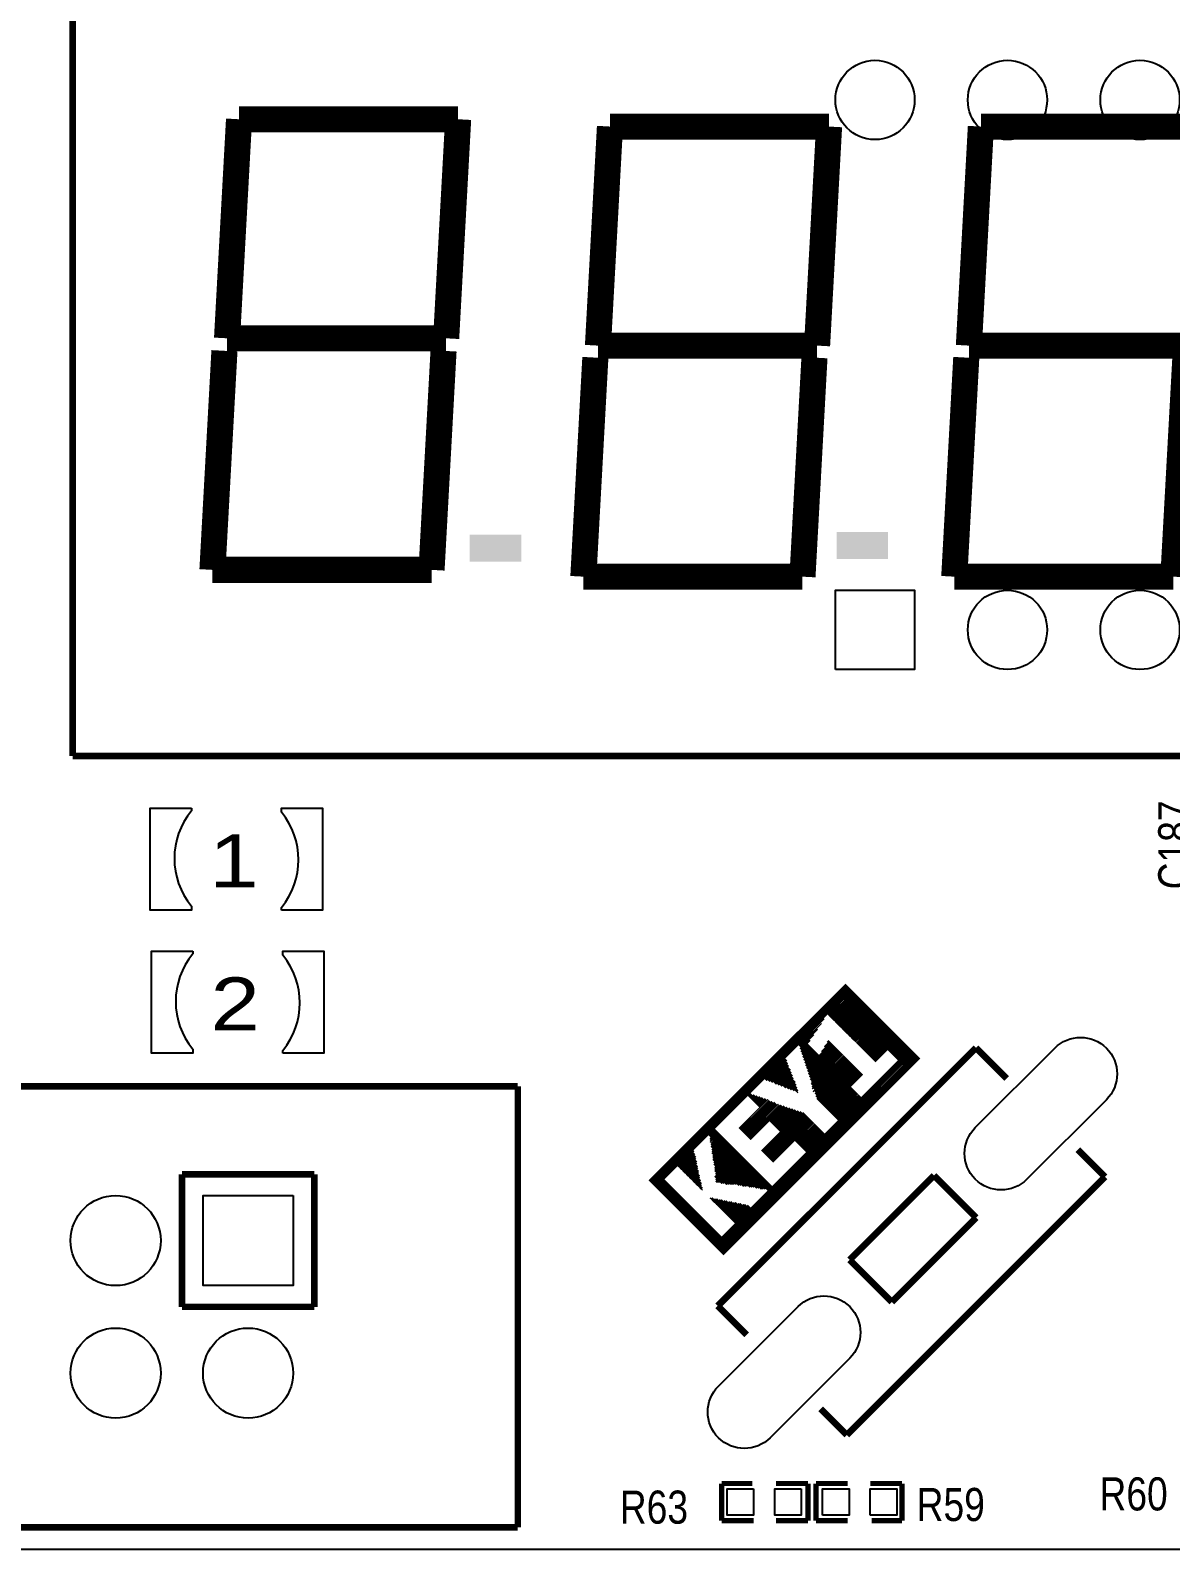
# Model space of a CAD drawing. Extents: x -16 to 114, y 9 to 99.
# Drawn here: x 54.89 to 76.75, y 9.2 to 38.33 of the extents above; entities that cross this region are included whole.
import ezdxf

# ---------------------------------------------------------------- set-up
doc = ezdxf.new("R2010")
doc.units = 0
for name, color, linetype in [('BG_OUTLINE', 3, 'CONTINUOUS'), ('BG_SILKSCREEN_TOP', 2, 'CONTINUOUS'), ('MA_PEN3', 5, 'CONTINUOUS'), ('PG_SILKSCREEN_TOP', 6, 'CONTINUOUS'), ('PIN_TOP', 7, 'CONTINUOUS'), ('RD_SILKSCREEN_TOP', 8, 'CONTINUOUS')]:
    doc.layers.add(name, color=color, linetype=linetype)

msp = doc.modelspace()

# ---------------------------------------------------------------- linework, layer by layer
at = {"layer": 'BG_OUTLINE'}
msp.add_lwpolyline([(-13.134086, 99.189794), (110.731046, 99.189794, -0.414215), (113.79708, 96.12376), (113.799874, 12.17676), (113.79708, 12.263374, -0.41422), (110.731046, 9.19734), (-13.22832, 9.19734), (-13.12672, 9.20496, -0.414214), (-16.192754, 12.270994), (-16.20012, 96.12376, -0.414215)], format="xyb", close=True, dxfattribs=at)
at = {"layer": 'BG_SILKSCREEN_TOP'}
for points in [[(57.980072, 23.41372), (57.980072, 23.36165, 0.356579), (57.980072, 21.53539), (57.980072, 21.45792), (57.192672, 21.45792), (57.192672, 23.41372)], [(59.707272, 21.45792), (59.707272, 21.50999, 0.356579), (59.707272, 23.33625), (59.707272, 23.41372), (60.494672, 23.41372), (60.494672, 21.45792)], [(58.005472, 20.67052), (58.005472, 20.61845, 0.35658), (58.005472, 18.79219), (58.005472, 18.71472), (57.218072, 18.71472), (57.218072, 20.67052)], [(59.732672, 18.71472), (59.732672, 18.76679, 0.356575), (59.732672, 20.59305), (59.732672, 20.67052), (60.520072, 20.67052), (60.520072, 18.71472)]]:
    msp.add_lwpolyline(points, format="xyb", close=True, dxfattribs=at)
at = {"layer": 'MA_PEN3', "const_width": 0.0254}
for points in [[(66.75374, 16.268192), (70.525386, 20.039838)], [(66.771774, 16.250158), (70.54342, 20.021804)], [(66.789554, 16.232124), (70.561454, 20.004024)], [(66.807588, 16.214344), (70.579234, 19.98599)], [(66.825622, 16.19631), (70.597268, 19.967956)], [(66.843402, 16.178276), (70.615302, 19.949922)], [(66.861436, 16.160496), (70.633082, 19.932142)], [(70.184264, 19.447256), (70.651116, 19.914108)], [(70.202044, 19.429222), (70.66915, 19.896074)], [(70.220078, 19.411188), (70.687184, 19.878294)], [(70.238112, 19.393154), (70.704964, 19.86026)], [(70.255892, 19.375374), (70.722998, 19.842226)], [(70.273926, 19.35734), (70.741032, 19.824446)], [(70.29196, 19.339306), (70.758812, 19.806412)], [(70.309994, 19.321526), (70.776846, 19.788378)], [(70.327774, 19.303492), (70.79488, 19.770344)], [(70.345808, 19.285458), (70.81266, 19.752564)], [(70.363842, 19.267424), (70.830694, 19.73453)], [(70.381622, 19.249644), (70.848728, 19.716496)], [(70.399656, 19.23161), (70.866762, 19.698716)], [(70.41769, 19.213576), (70.884542, 19.680682)], [(70.435724, 19.195796), (70.902576, 19.662648)], [(70.453504, 19.177762), (70.92061, 19.644614)], [(70.471538, 19.159728), (70.93839, 19.626834)], [(70.489572, 19.141694), (70.956424, 19.6088)], [(70.507352, 19.123914), (70.974458, 19.590766)], [(70.525386, 19.10588), (70.992492, 19.572986)], [(70.54342, 19.087846), (71.010272, 19.554952)], [(70.561454, 19.070066), (71.028306, 19.536918)], [(70.579234, 19.052032), (71.04634, 19.518884)], [(66.87947, 16.142462), (70.112382, 19.375374)], [(69.627496, 18.85442), (70.058534, 19.285458)], [(70.597268, 19.033998), (71.06412, 19.501104)], [(70.615302, 19.016218), (71.082154, 19.48307)], [(70.633082, 18.998184), (71.100188, 19.465036)], [(70.651116, 18.98015), (71.118222, 19.447256)], [(70.66915, 18.962116), (71.136002, 19.429222)], [(70.687184, 18.944336), (71.154036, 19.411188)], [(70.704964, 18.926302), (71.17207, 19.393154)], [(70.722998, 18.908268), (71.18985, 19.375374)], [(70.741032, 18.890488), (71.207884, 19.35734)], [(70.758812, 18.872454), (71.225918, 19.339306)], [(70.776846, 18.85442), (71.243952, 19.321526)], [(70.79488, 18.836386), (71.261732, 19.303492)], [(70.81266, 18.818606), (71.279766, 19.285458)], [(70.830694, 18.800572), (71.2978, 19.267424)], [(70.848728, 18.782538), (71.31558, 19.249644)], [(70.866762, 18.764758), (71.333614, 19.23161)], [(70.884542, 18.746724), (71.351648, 19.213576)], [(69.645276, 18.836386), (69.986652, 19.177762)], [(69.645276, 18.800572), (69.91477, 19.070066)], [(69.66331, 18.782538), (69.842888, 18.962116)], [(70.058534, 18.746724), (70.238112, 18.926302)], [(70.112382, 18.836386), (70.220078, 18.944336)], [(70.16623, 18.926302), (70.202044, 18.962116)], [(70.902576, 18.72869), (71.369682, 19.195796)], [(70.92061, 18.710656), (71.387462, 19.177762)], [(70.93839, 18.692876), (71.405496, 19.159728)], [(70.956424, 18.674842), (71.42353, 19.141694)], [(70.974458, 18.656808), (71.44131, 19.123914)], [(70.992492, 18.639028), (71.459344, 19.10588)], [(71.010272, 18.620994), (71.477378, 19.087846)], [(71.028306, 18.60296), (71.495158, 19.070066)], [(71.04634, 18.584926), (71.513192, 19.052032)], [(71.06412, 18.567146), (71.531226, 19.033998)], [(71.082154, 18.549112), (71.54926, 19.016218)], [(71.333614, 18.764758), (71.56704, 18.998184)], [(71.351648, 18.746724), (71.585074, 18.98015)], [(71.369682, 18.72869), (71.603108, 18.962116)], [(71.387462, 18.710656), (71.620888, 18.944336)], [(71.405496, 18.692876), (71.638922, 18.926302)], [(67.993006, 15.028926), (71.764652, 18.800572)], [(68.01104, 15.010892), (71.782686, 18.782538)], [(68.02882, 14.992858), (71.80072, 18.764758)], [(68.046854, 14.975078), (71.8185, 18.746724)], [(68.064888, 14.957044), (71.836534, 18.72869)], [(68.082668, 14.93901), (71.854568, 18.710656)], [(68.100702, 14.920976), (71.872348, 18.692876)], [(68.118736, 14.903196), (71.890382, 18.674842)], [(68.13677, 14.885162), (71.908416, 18.656808)], [(68.15455, 14.867128), (71.92645, 18.639028)], [(69.66331, 18.746724), (69.807074, 18.890488)], [(69.681344, 18.72869), (69.824854, 18.872454)], [(69.681344, 18.692876), (69.842888, 18.85442)], [(69.699124, 18.674842), (69.860922, 18.836386)], [(69.699124, 18.639028), (69.878956, 18.818606)], [(69.717158, 18.620994), (69.896736, 18.800572)], [(69.717158, 18.584926), (69.91477, 18.782538)], [(69.735192, 18.567146), (69.932804, 18.764758)], [(69.735192, 18.531078), (69.950584, 18.746724)], [(69.753226, 18.513298), (69.968618, 18.72869)], [(69.753226, 18.47723), (69.986652, 18.710656)], [(69.771006, 18.423382), (70.255892, 18.908268)], [(69.771006, 18.459196), (70.004686, 18.692876)], [(69.78904, 18.405348), (70.273926, 18.890488)], [(69.78904, 18.369534), (70.29196, 18.872454)], [(69.807074, 18.3515), (70.309994, 18.85442)], [(69.807074, 18.315686), (70.327774, 18.836386)], [(69.824854, 18.297652), (70.345808, 18.818606)], [(69.824854, 18.261838), (70.363842, 18.800572)], [(69.842888, 18.243804), (70.381622, 18.782538)], [(69.842888, 18.20799), (70.399656, 18.764758)], [(69.860922, 18.189956), (70.41769, 18.746724)], [(69.860922, 18.153888), (70.435724, 18.72869)], [(69.860922, 18.118074), (70.453504, 18.710656)], [(69.878956, 18.10004), (70.471538, 18.692876)], [(69.878956, 18.064226), (70.489572, 18.674842)], [(69.878956, 18.028158), (70.507352, 18.656808)], [(69.91477, 18.028158), (70.525386, 18.639028)], [(71.42353, 18.674842), (71.656956, 18.908268)], [(71.44131, 18.656808), (71.67499, 18.890488)], [(71.459344, 18.639028), (71.69277, 18.872454)], [(71.477378, 18.620994), (71.710804, 18.85442)], [(71.495158, 18.60296), (71.728838, 18.836386)], [(71.513192, 18.584926), (71.746618, 18.818606)], [(68.172584, 14.849348), (71.94423, 18.620994)], [(68.980812, 18.20799), (69.376036, 18.60296)], [(68.998846, 18.189956), (69.393816, 18.584926)], [(69.03466, 18.189956), (69.393816, 18.549112)], [(69.052694, 18.171922), (69.41185, 18.531078)], [(69.088508, 18.171922), (69.41185, 18.495264)], [(69.106542, 18.153888), (69.429884, 18.47723)], [(69.142356, 18.153888), (69.429884, 18.441416)], [(69.16039, 18.136108), (69.447664, 18.423382)], [(69.178424, 18.118074), (69.465698, 18.405348)], [(69.214238, 18.118074), (69.465698, 18.369534)], [(69.232272, 18.10004), (69.483732, 18.3515)], [(69.896736, 17.97431), (70.54342, 18.620994)], [(69.932804, 17.97431), (70.561454, 18.60296)], [(69.932804, 17.938496), (70.579234, 18.584926)], [(69.950584, 17.920462), (70.597268, 18.567146)], [(69.950584, 17.884648), (70.615302, 18.549112)], [(69.968618, 17.866614), (70.633082, 18.531078)], [(69.968618, 17.8308), (70.651116, 18.513298)], [(69.986652, 17.812766), (70.66915, 18.495264)], [(70.004686, 17.794732), (70.687184, 18.47723)], [(70.022466, 17.776698), (70.704964, 18.459196)], [(70.0405, 17.758918), (70.722998, 18.441416)], [(70.058534, 17.740884), (70.741032, 18.423382)], [(70.076314, 17.72285), (70.758812, 18.405348)], [(70.094348, 17.70507), (70.776846, 18.387568)], [(70.112382, 17.687036), (70.79488, 18.369534)], [(70.130162, 17.669002), (70.81266, 18.3515)], [(69.268086, 18.10004), (69.483732, 18.315686)], [(69.28612, 18.08226), (69.501766, 18.297652)], [(69.322188, 18.08226), (69.501766, 18.261838)], [(69.339968, 18.064226), (69.519546, 18.243804)], [(69.358002, 18.046192), (69.519546, 18.20799)], [(69.393816, 18.046192), (69.53758, 18.189956)], [(69.41185, 18.028158), (69.555614, 18.171922)], [(69.447664, 18.028158), (69.555614, 18.136108)], [(69.465698, 18.010378), (69.573394, 18.118074)], [(69.501766, 18.010378), (69.573394, 18.08226)], [(69.519546, 17.992344), (69.591428, 18.064226)], [(70.148196, 17.651222), (70.830694, 18.33372)], [(70.16623, 17.633188), (70.848728, 18.315686)], [(70.184264, 17.615154), (70.633082, 18.064226)], [(68.477892, 17.274032), (69.03466, 17.8308)], [(68.495926, 17.255998), (69.052694, 17.812766)], [(68.51396, 17.237964), (69.070728, 17.794732)], [(68.53174, 17.21993), (69.106542, 17.794732)], [(68.549774, 17.20215), (69.124576, 17.776698)], [(68.567808, 17.184116), (69.16039, 17.776698)], [(68.585588, 17.166082), (69.178424, 17.758918)], [(68.65747, 17.884648), (68.711318, 17.938496)], [(68.675504, 17.866614), (68.729352, 17.920462)], [(68.693538, 17.84858), (68.765166, 17.920462)], [(68.711318, 17.8308), (68.7832, 17.902428)], [(68.729352, 17.812766), (68.819268, 17.902428)], [(68.747386, 17.794732), (68.837048, 17.884648)], [(68.765166, 17.776698), (68.873116, 17.884648)], [(68.7832, 17.758918), (68.890896, 17.866614)], [(68.801234, 17.740884), (68.926964, 17.866614)], [(68.819268, 17.72285), (68.944998, 17.84858)], [(68.837048, 17.70507), (68.980812, 17.84858)], [(68.855082, 17.687036), (68.998846, 17.8308)], [(69.555614, 17.992344), (69.591428, 18.028158)], [(69.573394, 17.97431), (69.609462, 18.010378)], [(69.591428, 17.95653), (69.609462, 17.97431)], [(70.202044, 17.59712), (70.651116, 18.046192)], [(70.220078, 17.57934), (70.66915, 18.028158)], [(70.238112, 17.561306), (70.687184, 18.010378)], [(70.255892, 17.543272), (70.704964, 17.992344)], [(70.273926, 17.525492), (70.722998, 17.97431)], [(70.29196, 17.507458), (70.741032, 17.95653)], [(70.309994, 17.489424), (70.758812, 17.938496)], [(70.327774, 17.47139), (70.776846, 17.920462)], [(70.345808, 17.45361), (70.79488, 17.902428)], [(70.363842, 17.435576), (70.81266, 17.884648)], [(68.603622, 17.148302), (69.196458, 17.740884)], [(68.621656, 17.130268), (69.232272, 17.740884)], [(68.63969, 17.112234), (69.250306, 17.72285)], [(68.65747, 17.0942), (69.28612, 17.72285)], [(68.675504, 17.07642), (69.304154, 17.70507)], [(68.693538, 17.058386), (69.339968, 17.70507)], [(68.90893, 16.842994), (69.66331, 17.59712)], [(68.926964, 16.82496), (69.681344, 17.57934)], [(68.944998, 16.806926), (69.717158, 17.57934)], [(68.962778, 16.788892), (69.735192, 17.561306)], [(68.980812, 16.771112), (69.753226, 17.543272)], [(68.998846, 16.753078), (69.771006, 17.525492)], [(69.016626, 16.735044), (69.78904, 17.507458)], [(69.03466, 16.717264), (69.807074, 17.489424)], [(69.052694, 16.69923), (69.824854, 17.47139)], [(69.070728, 17.399762), (69.358002, 17.687036)], [(69.088508, 17.381728), (69.393816, 17.687036)], [(69.106542, 17.363694), (69.41185, 17.669002)], [(69.124576, 17.34566), (69.447664, 17.669002)], [(69.142356, 17.32788), (69.465698, 17.651222)], [(69.16039, 17.309846), (69.501766, 17.651222)], [(69.178424, 17.291812), (69.519546, 17.633188)], [(69.196458, 17.274032), (69.555614, 17.633188)], [(69.214238, 17.255998), (69.573394, 17.615154)], [(69.232272, 17.237964), (69.609462, 17.615154)], [(69.250306, 17.21993), (69.627496, 17.59712)], [(67.90309, 17.130268), (68.02882, 17.255998)], [(67.921124, 17.112234), (68.046854, 17.237964)], [(67.921124, 17.07642), (68.064888, 17.21993)], [(67.921124, 17.040352), (68.082668, 17.20215)], [(67.921124, 17.004538), (68.100702, 17.184116)], [(69.070728, 16.681196), (69.842888, 17.45361)], [(69.088508, 16.663162), (69.860922, 17.435576)], [(69.106542, 16.645382), (69.878956, 17.417542)], [(69.124576, 16.627348), (69.896736, 17.399762)], [(69.555614, 17.022572), (69.91477, 17.381728)], [(69.573394, 17.004538), (69.932804, 17.363694)], [(69.591428, 16.986504), (69.950584, 17.34566)], [(69.609462, 16.968724), (69.968618, 17.32788)], [(69.627496, 16.95069), (69.986652, 17.309846)], [(69.645276, 16.932656), (70.004686, 17.291812)], [(69.66331, 16.914622), (70.022466, 17.274032)], [(69.681344, 16.896842), (70.0405, 17.255998)], [(69.699124, 16.878808), (70.058534, 17.237964)], [(69.717158, 16.860774), (70.076314, 17.21993)], [(69.735192, 16.842994), (70.094348, 17.20215)], [(69.753226, 16.82496), (70.112382, 17.184116)], [(67.939158, 16.986504), (68.118736, 17.166082)], [(67.939158, 16.95069), (68.13677, 17.148302)], [(67.939158, 16.914622), (68.15455, 17.130268)], [(67.956938, 16.896842), (68.172584, 17.112234)], [(67.956938, 16.860774), (68.190618, 17.0942)], [(67.956938, 16.82496), (68.208398, 17.07642)], [(67.956938, 16.788892), (68.226432, 17.058386)], [(67.974972, 16.771112), (68.244466, 17.040352)], [(67.974972, 16.735044), (68.2625, 17.022572)], [(67.974972, 16.69923), (68.28028, 17.004538)], [(67.974972, 16.663162), (68.298314, 16.986504)], [(67.993006, 16.645382), (68.316348, 16.968724)], [(67.993006, 16.609314), (68.334128, 16.95069)], [(67.993006, 16.5735), (68.352162, 16.932656)], [(68.01104, 16.555466), (68.370196, 16.914622)], [(68.01104, 16.519652), (68.38823, 16.896842)], [(67.310508, 16.537432), (67.615816, 16.842994)], [(67.328542, 16.519652), (67.615816, 16.806926)], [(67.346322, 16.501618), (67.63385, 16.788892)], [(67.364356, 16.483584), (67.63385, 16.753078)], [(67.38239, 16.465804), (67.65163, 16.735044)], [(67.40017, 16.44777), (67.65163, 16.69923)], [(67.418204, 16.429736), (67.65163, 16.663162)], [(67.436238, 16.411702), (67.669664, 16.645382)], [(67.454272, 16.393922), (67.669664, 16.609314)], [(68.01104, 16.483584), (68.40601, 16.878808)], [(68.01104, 16.44777), (68.424044, 16.860774)], [(68.01104, 16.340074), (68.477892, 16.806926)], [(68.02882, 16.429736), (68.442078, 16.842994)], [(68.02882, 16.393922), (68.459858, 16.82496)], [(68.02882, 16.32204), (68.495926, 16.788892)], [(68.02882, 16.286226), (68.51396, 16.771112)], [(68.02882, 16.250158), (68.53174, 16.753078)], [(68.046854, 16.232124), (68.549774, 16.735044)], [(68.082668, 16.232124), (68.567808, 16.717264)], [(68.118736, 16.232124), (68.585588, 16.69923)], [(68.13677, 16.214344), (68.603622, 16.681196)], [(68.172584, 16.214344), (68.621656, 16.663162)], [(68.208398, 16.214344), (68.63969, 16.645382)], [(68.226432, 16.19631), (68.65747, 16.627348)], [(68.2625, 16.19631), (68.675504, 16.609314)], [(68.298314, 16.19631), (68.693538, 16.591534)], [(67.472052, 16.375888), (67.669664, 16.5735)], [(67.490086, 16.357854), (67.687698, 16.555466)], [(67.50812, 16.340074), (67.687698, 16.519652)], [(67.5259, 16.32204), (67.687698, 16.483584)], [(67.543934, 16.304006), (67.705732, 16.465804)], [(67.561968, 16.286226), (67.705732, 16.429736)], [(67.580002, 16.268192), (67.705732, 16.393922)], [(67.597782, 16.250158), (67.723512, 16.375888)], [(67.615816, 16.232124), (67.723512, 16.340074)], [(67.63385, 16.214344), (67.723512, 16.304006)], [(68.334128, 16.19631), (68.711318, 16.5735)], [(68.370196, 16.19631), (68.729352, 16.555466)], [(68.40601, 16.19631), (68.747386, 16.537432)], [(68.442078, 16.19631), (68.765166, 16.519652)], [(68.459858, 16.178276), (68.7832, 16.501618)], [(68.495926, 16.178276), (68.801234, 16.483584)], [(68.53174, 16.178276), (68.819268, 16.465804)], [(68.549774, 16.160496), (68.837048, 16.44777)], [(68.585588, 16.160496), (68.855082, 16.429736)], [(68.621656, 16.160496), (68.873116, 16.411702)], [(68.65747, 16.160496), (68.890896, 16.393922)], [(68.675504, 16.142462), (68.90893, 16.375888)], [(68.711318, 16.142462), (68.926964, 16.357854)], [(68.747386, 16.142462), (68.944998, 16.340074)], [(68.7832, 16.142462), (68.962778, 16.32204)], [(68.801234, 16.124428), (68.980812, 16.304006)], [(66.897504, 16.124428), (67.059048, 16.286226)], [(66.915284, 16.106394), (67.077082, 16.268192)], [(66.933318, 16.088614), (67.094862, 16.250158)], [(66.951352, 16.07058), (67.112896, 16.232124)], [(66.969132, 16.052546), (67.13093, 16.214344)], [(66.987166, 16.034766), (67.148964, 16.19631)], [(67.0052, 16.016732), (67.166744, 16.178276)], [(67.023234, 15.998698), (67.184778, 16.160496)], [(67.041014, 15.980664), (67.202812, 16.142462)], [(67.059048, 15.962884), (67.220592, 16.124428)], [(67.077082, 15.94485), (67.238626, 16.106394)], [(67.094862, 15.926816), (67.25666, 16.088614)], [(67.112896, 15.909036), (67.27444, 16.07058)], [(67.13093, 15.891002), (67.292474, 16.052546)], [(67.148964, 15.872968), (67.310508, 16.034766)], [(67.166744, 15.854934), (67.328542, 16.016732)], [(67.65163, 16.19631), (67.741546, 16.286226)], [(67.669664, 16.178276), (67.741546, 16.250158)], [(67.687698, 16.160496), (67.75958, 16.232124)], [(67.705732, 16.142462), (67.75958, 16.19631)], [(67.723512, 16.124428), (67.75958, 16.160496)], [(67.741546, 16.106394), (67.77736, 16.142462)], [(67.75958, 16.088614), (67.77736, 16.106394)], [(68.837048, 16.124428), (68.998846, 16.286226)], [(68.873116, 16.124428), (69.016626, 16.268192)], [(68.890896, 16.106394), (69.03466, 16.250158)], [(68.926964, 16.106394), (69.052694, 16.232124)], [(68.962778, 16.106394), (69.070728, 16.214344)], [(68.998846, 16.106394), (69.088508, 16.19631)], [(69.016626, 16.088614), (69.106542, 16.178276)], [(67.184778, 15.837154), (67.346322, 15.998698)], [(67.202812, 15.81912), (67.364356, 15.980664)], [(67.220592, 15.801086), (67.38239, 15.962884)], [(67.238626, 15.783306), (67.40017, 15.94485)], [(67.25666, 15.765272), (67.418204, 15.926816)], [(67.27444, 15.747238), (67.436238, 15.909036)], [(67.292474, 15.729204), (67.454272, 15.891002)], [(67.310508, 15.711424), (67.472052, 15.872968)], [(67.328542, 15.69339), (67.490086, 15.854934)], [(67.346322, 15.675356), (67.50812, 15.837154)], [(67.364356, 15.657576), (67.5259, 15.81912)], [(67.38239, 15.639542), (67.543934, 15.801086)], [(67.40017, 15.621508), (67.561968, 15.783306)], [(67.418204, 15.603474), (67.580002, 15.765272)], [(67.436238, 15.585694), (67.597782, 15.747238)], [(67.454272, 15.56766), (67.615816, 15.729204)], [(67.921124, 15.926816), (67.939158, 15.94485)], [(67.939158, 15.909036), (67.974972, 15.94485)], [(67.956938, 15.891002), (67.993006, 15.926816)], [(67.974972, 15.872968), (68.02882, 15.926816)], [(67.993006, 15.854934), (68.064888, 15.926816)], [(68.01104, 15.837154), (68.082668, 15.909036)], [(68.02882, 15.81912), (68.118736, 15.909036)], [(68.046854, 15.801086), (68.15455, 15.909036)], [(68.064888, 15.783306), (68.172584, 15.891002)], [(68.082668, 15.765272), (68.208398, 15.891002)], [(68.100702, 15.747238), (68.244466, 15.891002)], [(68.118736, 15.729204), (68.2625, 15.872968)], [(68.13677, 15.711424), (68.298314, 15.872968)], [(68.15455, 15.69339), (68.334128, 15.872968)], [(68.172584, 15.675356), (68.352162, 15.854934)], [(68.190618, 15.657576), (68.38823, 15.854934)], [(68.208398, 15.639542), (68.424044, 15.854934)], [(68.226432, 15.621508), (68.442078, 15.837154)], [(68.244466, 15.603474), (68.477892, 15.837154)], [(68.2625, 15.585694), (68.51396, 15.837154)], [(68.28028, 15.56766), (68.53174, 15.81912)], [(68.298314, 15.549626), (68.567808, 15.81912)], [(68.316348, 15.531846), (68.603622, 15.81912)], [(68.334128, 15.513812), (68.621656, 15.801086)], [(68.352162, 15.495778), (68.65747, 15.801086)], [(68.370196, 15.477998), (68.675504, 15.783306)], [(68.38823, 15.459964), (68.693538, 15.765272)], [(67.472052, 15.549626), (67.63385, 15.711424)], [(67.490086, 15.531846), (67.65163, 15.69339)], [(67.50812, 15.513812), (67.669664, 15.675356)], [(67.5259, 15.495778), (67.687698, 15.657576)], [(67.543934, 15.477998), (67.705732, 15.639542)], [(67.561968, 15.459964), (67.723512, 15.621508)], [(67.580002, 15.44193), (67.741546, 15.603474)], [(67.597782, 15.423896), (67.75958, 15.585694)], [(67.615816, 15.406116), (67.77736, 15.56766)], [(67.63385, 15.388082), (67.795394, 15.549626)], [(67.65163, 15.370048), (67.813428, 15.531846)], [(67.669664, 15.352268), (67.831462, 15.513812)], [(67.687698, 15.334234), (67.849242, 15.495778)], [(67.705732, 15.3162), (67.867276, 15.477998)], [(67.723512, 15.298166), (67.88531, 15.459964)], [(67.741546, 15.280386), (67.90309, 15.44193)], [(67.75958, 15.262352), (67.921124, 15.423896)], [(67.77736, 15.244318), (67.939158, 15.406116)], [(67.795394, 15.226538), (67.956938, 15.388082)], [(67.813428, 15.208504), (67.974972, 15.370048)], [(67.831462, 15.19047), (67.993006, 15.352268)], [(67.849242, 15.172436), (68.01104, 15.334234)], [(67.867276, 15.154656), (68.02882, 15.3162)], [(67.88531, 15.136622), (68.046854, 15.298166)], [(67.90309, 15.118588), (68.064888, 15.280386)], [(67.921124, 15.100808), (68.082668, 15.262352)], [(67.939158, 15.082774), (68.100702, 15.244318)], [(67.956938, 15.06474), (68.118736, 15.226538)], [(67.974972, 15.046706), (68.13677, 15.208504)]]:
    msp.add_lwpolyline(points, dxfattribs=at)
at = {"layer": 'PG_SILKSCREEN_TOP'}
for points, const_width in [([(55.704232, 39.412418), (55.704232, 24.412194)], 0.130048), ([(58.894218, 36.622228), (58.664094, 32.422338)], 0.500126), ([(63.094108, 36.622228), (58.894218, 36.622228)], 0.500126), ([(62.864238, 32.422338), (63.094108, 36.622228)], 0.500126), ([(66.004186, 36.482274), (65.774062, 32.282384)], 0.500126), ([(70.204076, 36.482274), (66.004186, 36.482274)], 0.500126), ([(69.974206, 32.282384), (70.204076, 36.482274)], 0.500126), ([(73.114154, 36.482274), (72.884284, 32.282384)], 0.500126), ([(77.314298, 36.482274), (73.114154, 36.482274)], 0.500126), ([(58.664094, 32.422338), (62.864238, 32.422338)], 0.500126), ([(58.384186, 27.982418), (58.61431, 32.182308)], 0.500126), ([(62.8142, 32.182308), (62.584076, 27.982418)], 0.500126), ([(65.774062, 32.282384), (69.974206, 32.282384)], 0.500126), ([(72.884284, 32.282384), (77.084174, 32.282384)], 0.500126), ([(65.494154, 27.85237), (65.724278, 32.05226)], 0.500126), ([(69.924168, 32.05226), (69.694298, 27.85237)], 0.500126), ([(72.604122, 27.85237), (72.834246, 32.05226)], 0.500126), ([(77.034136, 32.05226), (76.804266, 27.85237)], 0.500126), ([(62.584076, 27.982418), (58.384186, 27.982418)], 0.500126), ([(69.694298, 27.85237), (65.494154, 27.85237)], 0.500126), ([(76.804266, 27.85237), (72.604122, 27.85237)], 0.500126), ([(55.704232, 24.412194), (101.70414, 24.412194)], 0.130048), ([(68.070222, 13.869924), (73.01992, 18.819622)], 0.127), ([(73.01992, 18.819622), (73.6092, 18.230596)], 0.127), ([(37.263324, 18.08226), (64.238124, 18.08226)], 0.127), ([(64.238124, 18.08226), (64.238124, 9.622028)], 0.127), ([(75.494896, 16.344646), (74.974196, 16.8656)], 0.127), ([(60.338208, 16.392144), (57.798208, 16.392144)], 0.127), ([(57.798208, 16.392144), (57.798208, 13.852144)], 0.127), ([(60.338208, 13.852144), (60.338208, 16.392144)], 0.127), ([(70.545198, 11.394948), (75.494896, 16.344646)], 0.127), ([(70.599046, 14.75359), (72.215502, 16.370046)], 0.127), ([(72.215502, 16.370046), (73.02373, 15.561818)], 0.127), ([(73.02373, 15.561818), (71.407274, 13.945362)], 0.127), ([(71.407274, 13.945362), (70.599046, 14.75359)], 0.127), ([(57.798208, 13.852144), (60.338208, 13.852144)], 0.127), ([(68.623434, 13.316712), (68.070222, 13.869924)], 0.127), ([(70.042278, 11.897868), (70.545198, 11.394948)], 0.127), ([(68.1482, 10.4648), (68.7324, 10.4648)], 0.1016), ([(68.1482, 9.7536), (68.1482, 10.4648)], 0.1016), ([(69.7992, 10.4648), (69.1896, 10.4648)], 0.1016), ([(69.7992, 9.7536), (69.7992, 10.4648)], 0.1016), ([(69.9516, 10.4648), (69.9516, 9.7536)], 0.1016), ([(69.9516, 10.4648), (70.5612, 10.4648)], 0.1016), ([(70.993, 10.4648), (71.6026, 10.4648)], 0.1016), ([(71.6026, 10.4648), (71.6026, 9.7536)], 0.1016), ([(64.238124, 9.622028), (5.638546, 9.622028)], 0.127), ([(68.7578, 9.7536), (68.1482, 9.7536)], 0.1016), ([(69.7992, 9.7536), (69.1896, 9.7536)], 0.1016), ([(69.9516, 9.7536), (70.5612, 9.7536)], 0.1016), ([(71.6026, 9.7536), (71.0184, 9.7536)], 0.1016)]:
    msp.add_lwpolyline(points, dxfattribs=dict(at, const_width=const_width))
at = {"layer": 'PIN_TOP'}
for points in [[(70.324218, 26.072338), (70.324218, 27.592274), (71.844154, 27.592274), (71.844154, 26.072338)], [(59.931808, 15.985744), (59.931808, 14.258544), (58.204608, 14.258544), (58.204608, 15.985744)], [(68.7578, 10.3632), (68.7578, 9.8552), (68.2498, 9.8552), (68.2498, 10.3632)], [(69.6722, 10.3632), (69.6722, 9.8552), (69.1642, 9.8552), (69.1642, 10.3632)], [(70.0786, 9.8552), (70.0786, 10.3632), (70.5866, 10.3632), (70.5866, 9.8552)], [(70.993, 9.8552), (70.993, 10.3632), (71.501, 10.3632), (71.501, 9.8552)]]:
    msp.add_lwpolyline(points, close=True, dxfattribs=at)
for points in [[(75.520486, 17.822716), (73.995998, 16.298228, -1), (73.006014, 17.288212), (74.530502, 18.8127, -1)], [(70.599236, 12.865652), (69.074748, 11.341164, -1), (68.084764, 12.331148), (69.609252, 13.855636, -1)]]:
    msp.add_lwpolyline(points, format="xyb", close=True, dxfattribs=at)
for centre, radius in [((71.084186, 36.992306), 0.759968), ((73.624186, 36.992306), 0.759968), ((76.164186, 36.992306), 0.759968), ((73.624186, 26.832306), 0.759968), ((76.164186, 26.832306), 0.759968), ((56.528208, 15.122144), 0.8636), ((56.528208, 12.582144), 0.8636), ((59.068208, 12.582144), 0.8636)]:
    msp.add_circle(centre, radius, dxfattribs=at)

# ---------------------------------------------------------------- texts
at = {"layer": 'BG_SILKSCREEN_TOP', "width": 1.25}
for s, p in [('1', (58.322972, 21.895562)), ('2', (58.348372, 19.152362))]:
    msp.add_text(s, height=1.016, dxfattribs=at).set_placement(p)
at = {"layer": 'PG_SILKSCREEN_TOP', "width": 0.64}
for p in [(64.304164, 27.642312), (71.334122, 27.69235)]:
    msp.add_text('.', height=6.35, rotation=90, dxfattribs=at).set_placement(p)
at = {"layer": 'RD_SILKSCREEN_TOP', "width": 0.84}
msp.add_text('C187', height=0.635, rotation=90, dxfattribs=at).set_placement((77.148182, 21.8567))
for s, p in [('R60', (75.3872, 9.948164)), ('R63', (66.1924, 9.694418)), ('R59', (71.882, 9.745218))]:
    msp.add_text(s, height=0.635, dxfattribs=at).set_placement(p)

doc.saveas('drawing.dxf')
